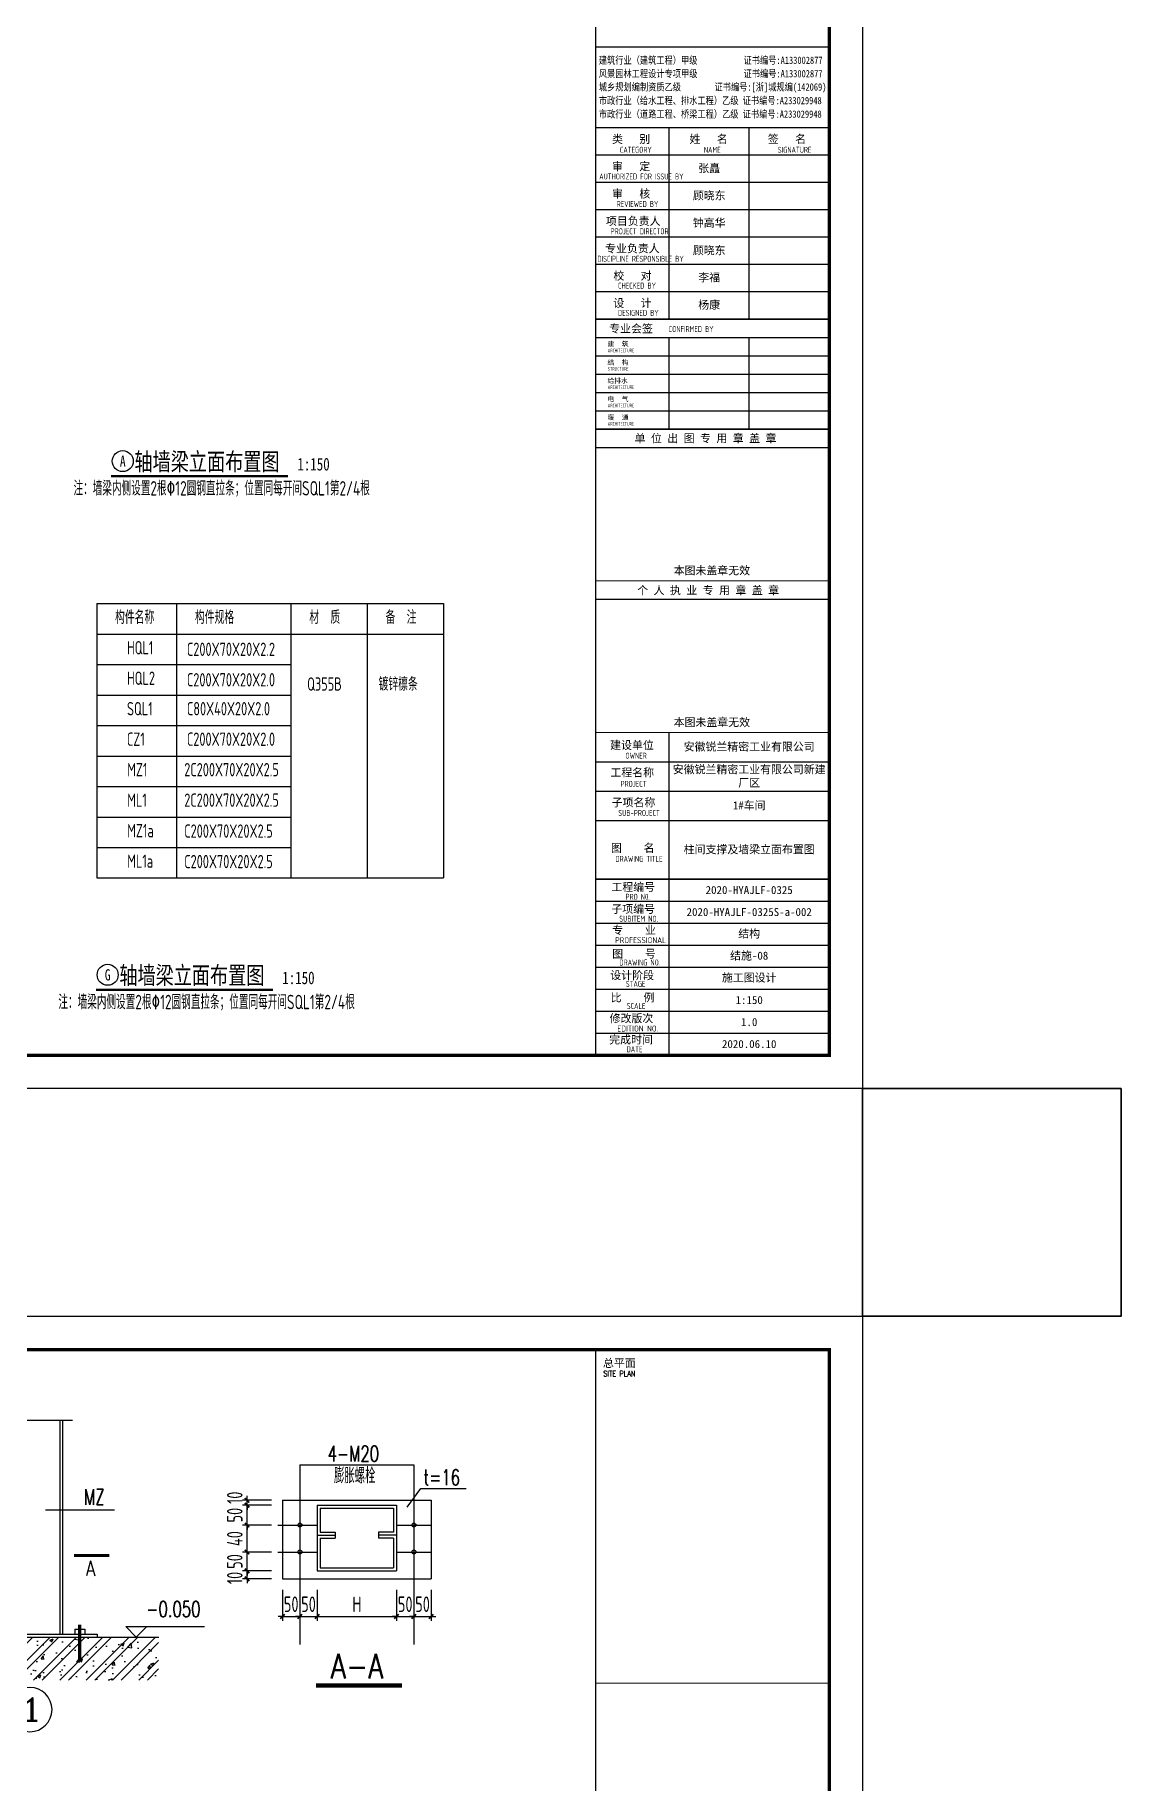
# Model space of a CAD drawing. Extents: x 293620 to 503924, y -252071 to 755100.
# Drawn here: x 455080 to 503924, y 33372 to 112007 of the extents above; entities that cross this region are included whole.
import ezdxf
from ezdxf.enums import TextEntityAlignment as Align

# ---------------------------------------------------------------- set-up
doc = ezdxf.new("R2010")
doc.units = 0
doc.header["$LTSCALE"] = 1000
doc.header["$MEASUREMENT"] = 0
doc.linetypes.add('CENTER2', pattern=[28.575, 19.05, -3.175, 3.175, -3.175])
doc.layers.get('Defpoints').update_dxf_attribs({"color": 250})
for name, color, linetype in [('03', 3, 'Continuous'), ('253', 253, 'Continuous'), ('3T_WOOD', 21, 'Continuous'), ('dim', 7, 'Continuous'), ('DIM_SYMB', 171, 'Continuous'), ('HYTK-GK', 7, 'Continuous'), ('L3', 3, 'Continuous'), ('LJ', 50, 'Continuous'), ('PUB_DIM', 171, 'Continuous'), ('PUB_TEXT', 7, 'Continuous'), ('PUB_TITLE', 171, 'Continuous'), ('THIN', 7, 'Continuous'), ('TK', 4, 'Continuous')]:
    doc.layers.add(name, color=color, linetype=linetype)
doc.layers.add('10', color=7, linetype='Continuous', lineweight=35)
doc.styles.add('-宋体', font='', dxfattribs={"width": 0.8})
doc.styles.add('COMP', font='COMPLEX.shx', dxfattribs={"bigfont": 'hztxt'})
doc.styles.add('ROMANS', font='romans__.ttf', dxfattribs={"width": 0.65, "height": 231.275})
doc.styles.add('TK-LG-B', font='', dxfattribs={"width": 0.75})
doc.styles.add('TSSD_Dimension', font='Tssdeng.shx', dxfattribs={"width": 0.7, "bigfont": 'hztxt.shx'})
doc.styles.add('TSSD_Label', font='Tssdeng.shx', dxfattribs={"width": 0.7, "bigfont": 'hztxt.shx'})
doc.styles.add('TSSD_REIN', font='tssdeng.shx', dxfattribs={"width": 0.7, "bigfont": 'tssdchn.shx'})
doc.styles.add('图签宋体', font='', dxfattribs={"height": 300})
doc.styles.get('-宋体').set_extended_font_data('SimSun')
doc.styles.get('TK-LG-B').set_extended_font_data('SimSun')
doc.styles.get('图签宋体').set_extended_font_data('NSimSun')
doc.dimstyles.new('TSSD_200_200', dxfattribs={"dimtxt": 700, "dimasz": 200, "dimexe": 200, "dimexo": 500, "dimgap": 200, "dimtad": 1, "dimdec": 0, "dimzin": 0, "dimdsep": 46, "dimtxsty": 'TSSD_Dimension', "dimblk": 'ARCHTICK', "dimblk1": 'ARCHTICK', "dimblk2": 'ARCHTICK', "dimcen": 0, "dimdle": 200, "dimclrt": 7, "dimadec": 0, "dimazin": 0, "dimtfac": 1, "dimtdec": 0, "dimtix": 1, "dimtmove": 2, "dimatfit": 3, "dimfxl": 0, "dimtolj": 1, "dimtzin": 0, "dimarcsym": 0})

# ---------------------------------------------------------------- blocks, each defined once
blk = doc.blocks.new('GeYuanFrame_87401422', base_point=(20.09, 4.53))
at = {"layer": 'PUB_TITLE'}
for points in [[(803.09, 235.33), (803.09, 292.73)], [(827.09, 235.33), (827.09, 292.73)], [(803.09, 202.33), (803.09, 229.83)], [(827.09, 202.33), (827.09, 229.83)], [(803.09, 14.53), (803.09, 111.33)]]:
    blk.add_lwpolyline(points, dxfattribs=at)
at = {"layer": 'TK'}
for p, q in [((781.09, 316.93), (851.09, 316.93)), ((781.09, 284.53), (851.09, 284.53)), ((781.09, 276.33), (851.09, 276.33)), ((781.09, 268.13), (851.09, 268.13)), ((781.09, 259.93), (851.09, 259.93)), ((781.09, 251.73), (851.09, 251.73)), ((781.09, 243.53), (851.09, 243.53)), ((781.09, 235.33), (851.09, 235.33)), ((781.09, 235.33), (851.09, 235.33)), ((781.09, 102.53), (851.09, 102.53)), ((781.09, 93.73), (851.09, 93.73)), ((781.09, 84.93), (803.09, 84.93)), ((781.09, 84.93), (851.09, 84.93)), ((781.09, 67.37), (851.09, 67.37)), ((781.09, 67.33), (851.09, 67.33)), ((781.09, 60.77), (851.09, 60.77)), ((781.09, 54.17), (851.09, 54.17)), ((781.09, 47.57), (851.09, 47.57)), ((781.09, 40.97), (851.09, 40.97)), ((781.09, 34.37), (851.09, 34.37)), ((781.09, 27.77), (851.09, 27.77)), ((781.09, 21.17), (851.09, 21.17)), ((781.09, 14.53), (851.09, 14.53))]:
    blk.add_line(p, q, dxfattribs=at)
blk.add_lwpolyline([(20.09, 4.53), (20.09, 598.53), (861.09, 598.53), (861.09, 4.53)], close=True, dxfattribs=at)
at = {"layer": 'TK', "const_width": 1}
blk.add_lwpolyline([(45.09, 588.53), (851.09, 588.53), (851.09, 14.53), (45.09, 14.53)], close=True, dxfattribs=at)
at = {"layer": 'TK'}
for points, const_width in [([(781.09, 588.53), (781.09, 14.53)], 0.4), ([(781.09, 292.73), (851.09, 292.73)], 0.35), ([(781.09, 292.73), (851.09, 292.73)], 0.35), ([(781.09, 235.33), (851.09, 235.33)], 0.35), ([(781.09, 202.33), (851.09, 202.33)], 0.35), ([(781.09, 156.83), (851.09, 156.83)], 0.35), ([(781.09, 111.33), (851.09, 111.33)], 0.35), ([(781.09, 67.37), (851.09, 67.37)], 0.35)]:
    blk.add_lwpolyline(points, dxfattribs=dict(at, const_width=const_width))
for points in [[(781.09, 292.73), (851.09, 292.73)], [(781.09, 235.33), (851.09, 235.33)], [(781.09, 229.83), (851.09, 229.83)], [(781.09, 224.33), (851.09, 224.33)], [(781.09, 218.83), (851.09, 218.83)], [(781.09, 213.33), (851.09, 213.33)], [(781.09, 207.83), (851.09, 207.83)], [(781.09, 202.33), (851.09, 202.33)], [(781.09, 196.83), (851.09, 196.83)], [(781.09, 151.33), (851.09, 151.33)]]:
    blk.add_lwpolyline(points, dxfattribs=at)
for s, height, style, width, p in [('建筑行业（建筑工程）甲级           证书编号:A133002877', 2.2, '-宋体', 0.8, (782, 311.83)), ('风景园林工程设计专项甲级           证书编号:A133002877', 2.2, '-宋体', 0.8, (782, 307.81)), ('城乡规划编制资质乙级        证书编号:[浙]城规编(142069)', 2.2, '-宋体', 0.8, (782, 303.82)), ('市政行业（给水工程、排水工程）乙级 证书编号:A233029948', 2.2, '-宋体', 0.8, (782, 299.74)), ('市政行业（道路工程、桥梁工程）乙级 证书编号:A233029948', 2.2, '-宋体', 0.8, (782, 295.69)), ('CATEGORY', 1.8, 'TSSD_REIN', 0.7, (788.32, 285.17)), ('NAME', 1.8, 'TSSD_REIN', 0.7, (813.51, 285.17)), ('SIGNATURE', 1.8, 'TSSD_REIN', 0.7, (835.66, 285.17)), ('AUTHORIZED FOR ISSUE BY', 1.8, 'TSSD_REIN', 0.7, (782.12, 277.17)), ('REVIEWED BY', 1.8, 'TSSD_REIN', 0.7, (787.36, 268.91)), ('PROJECT DIRECTOR', 1.8, 'TSSD_REIN', 0.7, (785.55, 260.74)), ('DISCIPLINE RESPONSIBLE BY', 1.8, 'TSSD_REIN', 0.7, (781.57, 252.48)), ('CHECKED BY', 1.8, 'TSSD_REIN', 0.7, (787.75, 244.44)), ('DESIGNED BY', 1.8, 'TSSD_REIN', 0.7, (787.76, 236.27)), ('CONFIRMED BY', 1.8, 'TSSD_REIN', 0.7, (802.94, 231.42)), ('ARCHITECTURE', 1.08, 'TSSD_REIN', 0.7, (784.65, 225.34)), ('STRUCTURE', 1.08, 'TSSD_REIN', 0.7, (784.65, 219.84)), ('ARCHITECTURE', 1.08, 'TSSD_REIN', 0.7, (784.65, 214.34)), ('ARCHITECTURE', 1.08, 'TSSD_REIN', 0.7, (784.65, 208.84)), ('ARCHITECTURE', 1.08, 'TSSD_REIN', 0.7, (784.65, 203.34)), ('OWNER', 1.8, 'TSSD_REIN', 0.7, (789.98, 103.48)), ('PROJECT', 1.8, 'TSSD_REIN', 0.7, (788.52, 95.02)), ('SUB-PROJECT', 1.8, 'TSSD_REIN', 0.7, (787.86, 86.3)), ('DRAWING TITLE', 1.8, 'TSSD_REIN', 0.7, (786.97, 72.53)), ('PRO N0.', 1.8, 'TSSD_REIN', 0.7, (790.01, 61.15)), ('SUBITEM NO.', 1.8, 'TSSD_REIN', 0.7, (788.15, 54.58)), ('PROFESSIONAL', 1.8, 'TSSD_REIN', 0.8, (786.88, 48.15)), ('DRAWING NO.', 1.8, 'TSSD_REIN', 0.7, (788.19, 41.45)), ('STAGE', 1.8, 'TSSD_REIN', 0.7, (790.09, 35.03)), ('SCALE', 1.8, 'TSSD_REIN', 0.7, (790.38, 28.42)), ('EDITION NO.', 1.8, 'TSSD_REIN', 0.8, (787.53, 21.64)), ('DATE', 1.8, 'TSSD_REIN', 0.7, (790.33, 15.45))]:
    blk.add_text(s, height=height, dxfattribs=dict(at, style=style, width=width)).set_placement(p)
at = {"layer": 'TK', "style": '图签宋体'}
for s, height, p in [('类   别', 2.4, (785.97, 288.09)), ('姓   名', 2.4, (809.2, 288.09)), ('签   名', 2.4, (832.68, 288.09)), ('审   定', 2.4, (785.97, 279.89)), ('审   核', 2.4, (785.97, 271.69)), ('项目负责人', 2.4, (784.13, 263.49)), ('专业负责人', 2.4, (783.89, 255.29)), ('校   对', 2.4, (786.38, 247.09)), ('设   计', 2.4, (786.36, 238.89)), ('专业会签', 2.4, (785.12, 231.24)), ('建  筑', 1.44, (784.61, 227.11)), ('结  构', 1.44, (784.61, 221.61)), ('给排水', 1.44, (784.61, 216.11)), ('电  气', 1.44, (784.61, 210.61)), ('暖  通', 1.44, (784.61, 205.11)), ('单 位 出 图 专 用 章 盖 章', 2.4, (792.72, 198.35)), ('本图未盖章无效', 2.4, (804.43, 158.7)), ('个 人 执 业 专 用 章 盖 章', 2.4, (793.52, 152.77)), ('本图未盖章无效', 2.4, (804.43, 113.2)), ('建设单位', 2.4, (785.39, 106.33)), ('工程名称', 2.4, (785.47, 98.12)), ('子项名称', 2.4, (785.85, 89.14)), ('图    名', 2.4, (785.63, 75.5)), ('工程编号', 2.4, (785.77, 63.77)), ('子项编号', 2.4, (785.77, 57.19)), ('专    业', 2.4, (786.01, 50.88)), ('图    号', 2.4, (786.02, 43.77)), ('设计阶段', 2.4, (785.45, 37.32)), ('比    例', 2.4, (785.59, 30.63)), ('修改版次', 2.4, (785.24, 24.41)), ('完成时间', 2.4, (785.11, 18.02))]:
    blk.add_text(s, height=height, dxfattribs=at).set_placement(p)
at = {"layer": 'TK', "char_height": 2.4, "attachment_point": 5, "style": '图签宋体'}
for s, insert, width in [('张矗', (815.09, 280.4), 24), ('顾晓东', (815.09, 272.23), 24), ('钟高华', (815.09, 264.03), 24), ('顾晓东', (815.09, 255.76), 24), ('李福', (815.09, 247.63), 24), ('杨康', (815.09, 239.43), 24), ('安徽锐兰精密工业有限公司', (827.09, 106.93), 48), ('安徽锐兰精密工业有限公司新建厂区', (827.09, 98.13), 48), ('1#车间', (827.09, 89.33), 48), ('柱间支撑及墙梁立面布置图', (827.09, 76.13), 48), ('2020-HYAJLF-0325', (827.09, 64.07), 48), ('2020-HYAJLF-0325S-a-002', (827.09, 57.47), 48), ('结构', (827.09, 50.87), 48), ('结施-08', (827.09, 44.27), 48), ('施工图设计', (827.09, 37.67), 48), ('1:150', (827.09, 31.07), 48), ('1.0', (827.09, 24.47), 48), ('2020.06.10', (827.09, 17.88), 48)]:
    blk.add_mtext(s, dxfattribs=dict(at, insert=insert, width=width))
blk = doc.blocks.new('GeYuanFrame_75601806', base_point=(20.09, 4.53))
at = {"layer": 'TK'}
blk.add_lwpolyline([(20.09, 4.53), (20.09, 598.53), (861.09, 598.53), (861.09, 4.53)], close=True, dxfattribs=at)
at = {"layer": 'TK', "const_width": 1}
blk.add_lwpolyline([(45.09, 588.53), (851.09, 588.53), (851.09, 14.53), (45.09, 14.53)], close=True, dxfattribs=at)
at = {"layer": 'TK'}
for points, const_width in [([(781.09, 588.53), (781.09, 14.53)], 0.4), ([(781.09, 488.5), (851.09, 488.5)], 0.35)]:
    blk.add_lwpolyline(points, dxfattribs=dict(at, const_width=const_width))
at = {"layer": 'TK', "style": '图签宋体'}
blk.add_text('总平面', height=2.4, dxfattribs=at).set_placement((783.23, 583.28))
at = {"layer": 'TK', "style": 'ROMANS', "width": 0.76}
blk.add_text('SITE PLAN', height=1.697, dxfattribs=at).set_placement((783.35, 580.49))
blk = doc.blocks.new('34321423432')
h = blk.add_hatch()
h.set_pattern_fill('AR-CONC', color=256, scale=167.215104, style=0)
h.set_pattern_definition([(50, (-910019.4, 7031483.9), (1199.36736, -104.93105), [125.41133, -1379.52461]), (355, (-910019.4, 7031483.9), (-232.01319, 1257.77886), [100.32906, -1103.61969]), (100.4514, (-909919.5, 7031475.2), (967.355064, 1152.84705), [106.583225, -1172.41551]), (46.1842, (-910019.4, 7031818.4), (1784.58823, -276.77279), [188.117, -2069.28691]), (96.6356, (-909870.7, 7031795.3), (1562.89722, 1628.87221), [159.87484, -1758.62299]), (351.1842, (-910019.4, 7031818.4), (1562.89594, 1628.87343), [150.4936, -1655.42953]), (21, (-909852.2, 7031734.75), (998.11875, -673.239597), [125.41133, -1379.52461]), (326, (-909852.2, 7031734.8), (406.85999, 1212.5604), [100.32906, -1103.61969]), (71.4514, (-909769, 7031678.6), (1404.97914, 539.319706), [106.583225, -1172.41551]), (37.5, (-910019.4, 7031483.93), (20.333115, 556.648804), [0, -1090.242478, 0, -1120.341197, 0, -1107.800064]), (7.5, (-910019.4, 7031483.9), (439.892, 659.515954), [0, -638.761697, 0, -1065.160213, 0, -422.218138]), (327.5, (-910392.3, 7031483.93), (892.631742, -37.715152), [0, -418.03776, 0, -1304.27781, 0, -1730.676327]), (317.5, (-910559.5, 7031483.9), (975.17536, 167.39065), [0, -543.44909, 0, -866.17424, 0, -1229.031015])])
h.paths.add_polyline_path([(8046545, 20759949), (8044472, 20759949), (8039456, 20759949), (8038228, 20759949), (8038228, 20758498), (8046545, 20758498)])
h = blk.add_hatch()
h.set_pattern_fill('ANSI32', color=256, scale=1672.15104, style=0)
h.set_pattern_definition([(45, (-910019.4, 7031483.9), (-443.396002, 443.396002), []), (45, (-909723.8, 7031483.9), (-443.396002, 443.396002), [])])
h.paths.add_polyline_path([(8046545, 20759949), (8044472, 20759949), (8039456, 20759949), (8038228, 20759949), (8038228, 20758498), (8046545, 20758498)])
for p, q in [((8045060, 20764234), (8042728, 20764234)), ((8040008, 20759153), (8040008, 20760380)), ((8040041, 20759153), (8040041, 20760380)), ((8040074, 20759131), (8040074, 20760358)), ((8043853, 20759131), (8043853, 20760358)), ((8043887, 20759131), (8043887, 20760358)), ((8043920, 20759131), (8043920, 20760358)), ((8039456, 20759949), (8038235, 20759949)), ((8044472, 20759949), (8046548, 20759949))]:
    blk.add_line(p, q)
at = {"const_width": 52.3}
blk.add_lwpolyline([(8041456, 20757499, 1), (8042949, 20757499, 1)], format="xyb", close=True, dxfattribs=at)
at = {"layer": '03'}
for p, q in [((8041756, 20767264), (8041812, 20767490)), ((8041812, 20767490), (8041909, 20767013)), ((8040056, 20767264), (8041756, 20767264)), ((8040626, 20767264), (8040626, 20760049)), ((8040710, 20767264), (8040710, 20760049)), ((8041909, 20767013), (8041956, 20767264)), ((8041956, 20767264), (8043645, 20767264)), ((8043218, 20767264), (8043218, 20760049)), ((8043302, 20767264), (8043302, 20760049)), ((8045436, 20760303), (8048095, 20760303)), ((8045791, 20759949), (8045436, 20760303)), ((8045791, 20759949), (8046146, 20760303)), ((8039456, 20760049), (8044472, 20760049)), ((8039456, 20759949), (8044472, 20759949)), ((8044472, 20760049), (8044472, 20759949)), ((8044689, 20759949), (8046251, 20759949)), ((8039456, 20759124), (8039456, 20759023))]:
    blk.add_line(p, q, dxfattribs=at)
at = {"layer": '03', "color": 2}
for p, q in [((8039874, 20760216), (8040208, 20760216)), ((8040208, 20760216), (8040208, 20760049)), ((8043720, 20760216), (8044054, 20760216)), ((8043720, 20760216), (8043720, 20760049)), ((8044054, 20760216), (8044054, 20760049)), ((8039874, 20759291), (8039874, 20759124))]:
    blk.add_line(p, q, dxfattribs=at)
at = {"layer": '03', "const_width": 100}
for points in [[(8039043, 20762704), (8040243, 20762704)], [(8043686, 20762704), (8044887, 20762704)]]:
    blk.add_lwpolyline(points, dxfattribs=at)
at = {"layer": 'PUB_DIM'}
for p, q in [((8039456, 20760049), (8039456, 20759949)), ((8039874, 20760216), (8039874, 20760049))]:
    blk.add_line(p, q, dxfattribs=at)
at = {"style": 'COMP', "width": 2.333333}
blk.add_attdef('1', text='', height=762, dxfattribs=at).set_placement((8041875, 20757127), (8042637, 20757127), align=Align.FIT)
at = {"layer": 'L3', "style": 'ROMANS'}
for s, height, width, p in [('MZ', 525, 0.7, (8044031, 20764411)), ('A', 502, 0.8, (8039349, 20761861)), ('A', 502, 0.8, (8044096, 20762017))]:
    blk.add_text(s, height=height, dxfattribs=dict(at, width=width)).set_placement(p)
at = {"layer": 'L3', "style": 'ROMANS', "width": 0.7}
blk.add_text('-0.050', height=525, dxfattribs=at).set_placement((8046131, 20760472, 0), align=Align.BOTTOM_LEFT)
blk = doc.blocks.new('_ArchTick')
at = {"color": 0, "linetype": 'ByBlock', "const_width": 0.4}
blk.add_lwpolyline([(-0.5, -0.5), (0.5, 0.5)], dxfattribs=at)
blk = doc.blocks.new('*D470')
at = {"layer": 'Defpoints', "color": 0}
for p in [(8055535, 20747006), (8056121, 20747006), (8056121, 20745737)]:
    blk.add_point(p, dxfattribs=at)
at = {"layer": 'dim', "color": 0, "lineweight": -2}
for p, q in [((8055535, 20746631), (8055535, 20745587)), ((8056121, 20746631), (8056121, 20745587)), ((8055535, 20745737), (8055385, 20745737)), ((8055535, 20745737), (8056121, 20745737)), ((8056121, 20745737), (8056271, 20745737))]:
    blk.add_line(p, q, dxfattribs=at)
at = {"layer": 'dim', "color": 0, "lineweight": -2, "xscale": 150, "yscale": 150, "zscale": 150}
blk.add_blockref('_ArchTick', (8055535, 20745737), dxfattribs=at)
at = {"layer": 'dim', "color": 0, "lineweight": -2, "xscale": 150, "yscale": 150, "zscale": 150, "rotation": 180}
blk.add_blockref('_ArchTick', (8056121, 20745737), dxfattribs=at)
at = {"layer": 'dim', "color": 7, "insert": (8055828, 20746150), "char_height": 525, "attachment_point": 5, "style": 'TSSD_Dimension'}
blk.add_mtext('\\A1;50', dxfattribs=at)
blk = doc.blocks.new('*D471')
at = {"layer": 'Defpoints', "color": 0}
for p in [(8059967, 20747006), (8060552, 20747006), (8060552, 20745737)]:
    blk.add_point(p, dxfattribs=at)
at = {"layer": 'dim', "color": 0, "lineweight": -2}
for p, q in [((8059967, 20746631), (8059967, 20745587)), ((8060552, 20746631), (8060552, 20745587)), ((8059967, 20745737), (8059817, 20745737)), ((8059967, 20745737), (8060552, 20745737)), ((8060552, 20745737), (8060702, 20745737))]:
    blk.add_line(p, q, dxfattribs=at)
at = {"layer": 'dim', "color": 0, "lineweight": -2, "xscale": 150, "yscale": 150, "zscale": 150}
blk.add_blockref('_ArchTick', (8059967, 20745737), dxfattribs=at)
at = {"layer": 'dim', "color": 0, "lineweight": -2, "xscale": 150, "yscale": 150, "zscale": 150, "rotation": 180}
blk.add_blockref('_ArchTick', (8060552, 20745737), dxfattribs=at)
at = {"layer": 'dim', "color": 7, "insert": (8060259, 20746150), "char_height": 525, "attachment_point": 5, "style": 'TSSD_Dimension'}
blk.add_mtext('\\A1;50', dxfattribs=at)
blk = doc.blocks.new('*D472')
at = {"layer": 'Defpoints', "color": 0}
for p in [(8056121, 20747006), (8056706, 20747006), (8056706, 20745737)]:
    blk.add_point(p, dxfattribs=at)
at = {"layer": 'dim', "color": 0, "lineweight": -2}
for p, q in [((8056121, 20746631), (8056121, 20745587)), ((8056706, 20746631), (8056706, 20745587)), ((8056121, 20745737), (8055971, 20745737)), ((8056121, 20745737), (8056706, 20745737)), ((8056706, 20745737), (8056856, 20745737))]:
    blk.add_line(p, q, dxfattribs=at)
at = {"layer": 'dim', "color": 0, "lineweight": -2, "xscale": 150, "yscale": 150, "zscale": 150}
blk.add_blockref('_ArchTick', (8056121, 20745737), dxfattribs=at)
at = {"layer": 'dim', "color": 0, "lineweight": -2, "xscale": 150, "yscale": 150, "zscale": 150, "rotation": 180}
blk.add_blockref('_ArchTick', (8056706, 20745737), dxfattribs=at)
at = {"layer": 'dim', "color": 7, "insert": (8056413, 20746150), "char_height": 525, "attachment_point": 5, "style": 'TSSD_Dimension'}
blk.add_mtext('\\A1;50', dxfattribs=at)
blk = doc.blocks.new('*D473')
at = {"layer": 'Defpoints', "color": 0}
for p in [(8059381, 20747006), (8059967, 20747006), (8059967, 20745737)]:
    blk.add_point(p, dxfattribs=at)
at = {"layer": 'dim', "color": 0, "lineweight": -2}
for p, q in [((8059381, 20746631), (8059381, 20745587)), ((8059967, 20746631), (8059967, 20745587)), ((8059381, 20745737), (8059231, 20745737)), ((8059381, 20745737), (8059967, 20745737)), ((8059967, 20745737), (8060117, 20745737))]:
    blk.add_line(p, q, dxfattribs=at)
at = {"layer": 'dim', "color": 0, "lineweight": -2, "xscale": 150, "yscale": 150, "zscale": 150}
blk.add_blockref('_ArchTick', (8059381, 20745737), dxfattribs=at)
at = {"layer": 'dim', "color": 0, "lineweight": -2, "xscale": 150, "yscale": 150, "zscale": 150, "rotation": 180}
blk.add_blockref('_ArchTick', (8059967, 20745737), dxfattribs=at)
at = {"layer": 'dim', "color": 7, "insert": (8059674, 20746150), "char_height": 525, "attachment_point": 5, "style": 'TSSD_Dimension'}
blk.add_mtext('\\A1;50', dxfattribs=at)
blk = doc.blocks.new('*D474')
at = {"layer": 'Defpoints', "color": 0}
for p in [(8054339, 20747274), (8055535, 20747274), (8055535, 20747006)]:
    blk.add_point(p, dxfattribs=at)
at = {"layer": 'dim', "color": 0, "lineweight": -2}
for p, q in [((8055160, 20747274), (8054189, 20747274)), ((8054339, 20747274), (8054339, 20747424)), ((8054339, 20747006), (8054339, 20747274)), ((8055160, 20747006), (8054189, 20747006)), ((8054339, 20747006), (8054339, 20746856))]:
    blk.add_line(p, q, dxfattribs=at)
at = {"layer": 'dim', "color": 0, "lineweight": -2, "xscale": 150, "yscale": 150, "zscale": 150}
for p, rotation in [((8054339, 20747274), 270), ((8054339, 20747006), 90)]:
    blk.add_blockref('_ArchTick', p, dxfattribs=dict(at, rotation=rotation))
at = {"layer": 'dim', "color": 7, "insert": (8053926, 20747036), "char_height": 525, "attachment_point": 5, "rotation": 90, "style": 'TSSD_Dimension'}
blk.add_mtext('\\A1;10', dxfattribs=at)
blk = doc.blocks.new('*D475')
at = {"layer": 'Defpoints', "color": 0}
for p in [(8054339, 20748820), (8055535, 20748820), (8055535, 20747911)]:
    blk.add_point(p, dxfattribs=at)
at = {"layer": 'dim', "color": 0, "lineweight": -2}
for p, q in [((8055160, 20748820), (8054189, 20748820)), ((8054339, 20747761), (8054339, 20748970)), ((8055160, 20747911), (8054189, 20747911))]:
    blk.add_line(p, q, dxfattribs=at)
at = {"layer": 'dim', "color": 0, "lineweight": -2, "xscale": 150, "yscale": 150, "zscale": 150}
for p, rotation in [((8054339, 20748820), 90), ((8054339, 20747911), 270)]:
    blk.add_blockref('_ArchTick', p, dxfattribs=dict(at, rotation=rotation))
at = {"layer": 'dim', "color": 7, "insert": (8053926, 20748365), "char_height": 525, "attachment_point": 5, "rotation": 90, "style": 'TSSD_Dimension'}
blk.add_mtext('\\A1;40', dxfattribs=at)
blk = doc.blocks.new('*D476')
at = {"layer": 'Defpoints', "color": 0}
for p in [(8054339, 20749489), (8055535, 20749489), (8055535, 20748820)]:
    blk.add_point(p, dxfattribs=at)
at = {"layer": 'dim', "color": 0, "lineweight": -2}
for p, q in [((8054339, 20749489), (8054339, 20749639)), ((8055160, 20749489), (8054189, 20749489)), ((8054339, 20748820), (8054339, 20749489)), ((8055160, 20748820), (8054189, 20748820)), ((8054339, 20748820), (8054339, 20748670))]:
    blk.add_line(p, q, dxfattribs=at)
at = {"layer": 'dim', "color": 0, "lineweight": -2, "xscale": 150, "yscale": 150, "zscale": 150}
for p, rotation in [((8054339, 20749489), 270), ((8054339, 20748820), 90)]:
    blk.add_blockref('_ArchTick', p, dxfattribs=dict(at, rotation=rotation))
at = {"layer": 'dim', "color": 7, "insert": (8053926, 20749155), "char_height": 525, "attachment_point": 5, "rotation": 90, "style": 'TSSD_Dimension'}
blk.add_mtext('\\A1;50', dxfattribs=at)
blk = doc.blocks.new('*D477')
at = {"layer": 'Defpoints', "color": 0}
for p in [(8054339, 20749656), (8055535, 20749656), (8055535, 20749489)]:
    blk.add_point(p, dxfattribs=at)
at = {"layer": 'dim', "color": 0, "lineweight": -2}
for p, q in [((8055160, 20749656), (8054189, 20749656)), ((8054339, 20749656), (8054339, 20749806)), ((8054339, 20749489), (8054339, 20749656)), ((8055160, 20749489), (8054189, 20749489)), ((8054339, 20749489), (8054339, 20749339))]:
    blk.add_line(p, q, dxfattribs=at)
at = {"layer": 'dim', "color": 0, "lineweight": -2, "xscale": 150, "yscale": 150, "zscale": 150}
for p, rotation in [((8054339, 20749656), 270), ((8054339, 20749489), 90)]:
    blk.add_blockref('_ArchTick', p, dxfattribs=dict(at, rotation=rotation))
at = {"layer": 'dim', "color": 7, "insert": (8053926, 20749742), "char_height": 525, "attachment_point": 5, "rotation": 90, "style": 'TSSD_Dimension'}
blk.add_mtext('\\A1;10', dxfattribs=at)
blk = doc.blocks.new('*D478')
at = {"layer": 'Defpoints', "color": 0}
for p in [(8054339, 20747911), (8055535, 20747911), (8055535, 20747274)]:
    blk.add_point(p, dxfattribs=at)
at = {"layer": 'dim', "color": 0, "lineweight": -2}
for p, q in [((8055160, 20747911), (8054189, 20747911)), ((8054339, 20747911), (8054339, 20748061)), ((8054339, 20747274), (8054339, 20747911)), ((8055160, 20747274), (8054189, 20747274)), ((8054339, 20747274), (8054339, 20747124))]:
    blk.add_line(p, q, dxfattribs=at)
at = {"layer": 'dim', "color": 0, "lineweight": -2, "xscale": 150, "yscale": 150, "zscale": 150}
for p, rotation in [((8054339, 20747911), 270), ((8054339, 20747274), 90)]:
    blk.add_blockref('_ArchTick', p, dxfattribs=dict(at, rotation=rotation))
at = {"layer": 'dim', "color": 7, "insert": (8053926, 20747592), "char_height": 525, "attachment_point": 5, "rotation": 90, "style": 'TSSD_Dimension'}
blk.add_mtext('\\A1;50', dxfattribs=at)
blk = doc.blocks.new('WE4QW3Q13Q131222')
at = {"layer": '03', "color": 1, "linetype": 'CENTER2'}
for p, q in [((8056120.69, 20750858.36), (8056120.69, 20744788.71)), ((8059966.64, 20750858.36), (8059966.64, 20744788.71)), ((8055379.36, 20748820.26), (8056705.95, 20748820.26)), ((8059381.39, 20748820.26), (8060551.89, 20748820.26)), ((8055379.36, 20747910.61), (8056705.95, 20747910.61)), ((8059381.39, 20747910.61), (8060551.89, 20747910.61))]:
    blk.add_line(p, q, dxfattribs=at)
at = {"layer": '03'}
for p, q in [((8055535.44, 20749656.34), (8060551.89, 20749656.34)), ((8055535.44, 20749656.34), (8055535.44, 20747005.98)), ((8060551.89, 20749656.34), (8060551.89, 20747005.98)), ((8056705.95, 20749489.12), (8056705.95, 20747273.52)), ((8056705.95, 20749489.12), (8059381.39, 20749489.12)), ((8056806.27, 20749388.79), (8056806.27, 20748585.16)), ((8056806.27, 20749388.79), (8059281.06, 20749388.79)), ((8059281.06, 20749388.79), (8059281.06, 20748585.16)), ((8059381.39, 20749489.12), (8059381.39, 20747273.52)), ((8056705.95, 20748484.83), (8057315.65, 20748484.83)), ((8056806.27, 20748585.16), (8057315.65, 20748585.16)), ((8057315.65, 20748585.16), (8057315.65, 20748384.5)), ((8058771.68, 20748585.16), (8058771.68, 20748384.5)), ((8059281.06, 20748585.16), (8058771.68, 20748585.16)), ((8059381.39, 20748484.83), (8058771.68, 20748484.83)), ((8056806.27, 20748384.5), (8056806.27, 20747373.85)), ((8056806.27, 20748384.5), (8057315.65, 20748384.5)), ((8059281.06, 20748384.5), (8058771.68, 20748384.5)), ((8059281.06, 20748384.5), (8059281.06, 20747373.85)), ((8056705.95, 20747273.52), (8059381.39, 20747273.52)), ((8056806.27, 20747373.85), (8059281.06, 20747373.85)), ((8055535.44, 20747005.98), (8060551.89, 20747005.98))]:
    blk.add_line(p, q, dxfattribs=at)
for centre in [(8056120.69, 20748820.26), (8059966.64, 20748820.26), (8056120.69, 20747910.61), (8059966.64, 20747910.61)]:
    blk.add_circle(centre, 66.89, dxfattribs=at)
at = {"layer": '253'}
for p, q in [((8059742.21, 20749429.53), (8060204, 20750049.96)), ((8060204, 20750049.96), (8061733.23, 20750049.96))]:
    blk.add_line(p, q, dxfattribs=at)
at = {"layer": 'dim'}
for p, q in [((8056705.95, 20746630.98), (8056705.95, 20745587.42)), ((8059381.39, 20746630.98), (8059381.39, 20745587.42)), ((8056555.95, 20745737.42), (8059531.39, 20745737.42))]:
    blk.add_line(p, q, dxfattribs=at)
at = {"layer": 'L3'}
blk.add_line((8056120.69, 20750858.36), (8059966.64, 20750858.36), dxfattribs=at)
at = {"layer": 'L3', "const_width": 150.49}
blk.add_lwpolyline([(8059565.55, 20743408.31), (8056660.8, 20743408.31)], dxfattribs=at)
at = {"layer": 'dim', "xscale": 150, "yscale": 150, "zscale": 150, "rotation": 180}
blk.add_blockref('_ArchTick', (8056705.95, 20745737.42), dxfattribs=at)
at = {"layer": 'dim', "xscale": 150, "yscale": 150, "zscale": 150}
blk.add_blockref('_ArchTick', (8059381.39, 20745737.42), dxfattribs=at)
at = {"layer": 'dim', "color": 7, "insert": (8058043.67, 20746149.92), "char_height": 525, "attachment_point": 5, "style": 'TSSD_Dimension'}
blk.add_mtext('\\A1;H', dxfattribs=at)
at = {"layer": 'L3'}
for s, height, style, width, p in [('4-M20', 525, 'ROMANS', 0.7, (8057060.75, 20750966.62)), ('膨胀螺栓', 525, 'TSSD_REIN', 0.7, (8057272.89, 20750228.96)), ('t=16', 525, 'ROMANS', 0.7, (8060295.82, 20750165.45)), ('A-A', 836.076, 'ROMANS', 0.8, (8057164.16, 20743645.07))]:
    blk.add_text(s, height=height, dxfattribs=dict(at, style=style, width=width)).set_placement(p)
at = {"layer": 'dim'}
for base, p1, p2, picture, middle in [((8054338.53, 20749656.34), (8055535.44, 20749489.12), (8055535.44, 20749656.34), '*D477', (8053926.03, 20749741.96)), ((8054338.53, 20747273.52), (8055535.44, 20747005.98), (8055535.44, 20747273.52), '*D474', (8053926.03, 20747035.83))]:
    dim = blk.add_linear_dim(base=base, p1=p1, p2=p2, angle=90, text='10', dimstyle='TSSD_200_200', override={"dimscale": 0.75, "dimlfac": 1.333333}, dxfattribs=at)
    dim.commit()
    dim.dimension.update_dxf_attribs({"geometry": picture, "text_midpoint": middle, "dimtype": 128})
for base, p1, p2, text, picture, middle in [((8054338.53, 20749489.12), (8055535.44, 20748820.26), (8055535.44, 20749489.12), '50', '*D476', (8053926.03, 20749154.69)), ((8054338.53, 20748820.26), (8055535.44, 20747910.61), (8055535.44, 20748820.26), '40', '*D475', (8053926.03, 20748365.44)), ((8054338.53, 20747910.61), (8055535.44, 20747273.52), (8055535.44, 20747910.61), '50', '*D478', (8053926.03, 20747592.07))]:
    dim = blk.add_linear_dim(base=base, p1=p1, p2=p2, angle=90, text=text, dimstyle='TSSD_200_200', override={"dimscale": 0.75, "dimlfac": 1.333333}, dxfattribs=at)
    dim.commit()
    dim.dimension.update_dxf_attribs({"geometry": picture, "text_midpoint": middle})
for base, p1, p2, picture, middle in [((8056120.69, 20745737.42), (8055535.44, 20747005.98), (8056120.69, 20747005.98), '*D470', (8055828.07, 20746149.92)), ((8056705.95, 20745737.42), (8056120.69, 20747005.98), (8056705.95, 20747005.98), '*D472', (8056413.32, 20746149.92)), ((8059966.64, 20745737.42), (8059381.39, 20747005.98), (8059966.64, 20747005.98), '*D473', (8059674.01, 20746149.92)), ((8060551.89, 20745737.42), (8059966.64, 20747005.98), (8060551.89, 20747005.98), '*D471', (8060259.27, 20746149.92))]:
    dim = blk.add_linear_dim(base=base, p1=p1, p2=p2, text='50', dimstyle='TSSD_200_200', override={"dimscale": 0.75, "dimlfac": 1.333333}, dxfattribs=at)
    dim.commit()
    dim.dimension.update_dxf_attribs({"geometry": picture, "text_midpoint": middle})

msp = doc.modelspace()

# ---------------------------------------------------------------- linework, layer by layer
at = {"layer": '10', "color": 1}
msp.add_lwpolyline([(492301.8, 54369.8), (503924.3, 54369.8), (503924.3, 64609.7), (492301.8, 64609.7)], close=True, dxfattribs=at)
at = {"layer": 'DIM_SYMB', "const_width": 105}
for points in [[(458503.5, 92153.2), (466462.3, 92153.2)], [(457824.3, 69045.9), (465783, 69045.9)]]:
    msp.add_lwpolyline(points, dxfattribs=at)
at = {"layer": 'LJ', "linetype": 'Continuous'}
for p, q in [((457856, 86427.8), (473449.2, 86427.8)), ((457856, 86427.8), (457856, 74085)), ((461449.2, 86427.8), (461449.2, 74085)), ((466592.1, 86427.8), (466592.1, 74085)), ((470020.6, 86427.8), (470020.6, 74085)), ((473449.2, 86427.8), (473449.2, 74085)), ((457856, 85056.4), (473449.2, 85056.4)), ((457856, 83685), (466592.1, 83685)), ((457856, 82313.6), (466592.1, 82313.6)), ((457856, 80942.1), (466592.1, 80942.1)), ((457856, 79570.7), (466592.1, 79570.7)), ((457856, 78199.3), (466592.1, 78199.3)), ((457856, 78199.3), (466592.1, 78199.3)), ((457856, 78199.3), (466592.1, 78199.3)), ((457856, 76827.8), (466592.1, 76827.8)), ((457856, 76827.8), (466592.1, 76827.8)), ((457856, 75456.4), (466592.1, 75456.4)), ((457856, 74085), (466592.1, 74085)), ((457856, 74085), (473449.2, 74085))]:
    msp.add_line(p, q, dxfattribs=at)
at = {"layer": 'PUB_TEXT'}
for centre in [(459028.5, 92835.7), (458349.3, 69728.4)]:
    msp.add_circle(centre, 472.5, dxfattribs=at)

# ---------------------------------------------------------------- block references
at = {"layer": '3T_WOOD', "xscale": 150, "yscale": 150, "zscale": 150}
for name, p in [('GeYuanFrame_87401422', (366151.8, 64609.7)), ('GeYuanFrame_75601806', (366151.8, -34730.2))]:
    msp.add_blockref(name, p, dxfattribs=at)
at = {"layer": 'HYTK-GK', "xscale": 1.33333329949528, "yscale": 1.333333302289248, "zscale": 1.3333333}
msp.add_blockref('34321423432', (-10268085, -27639991), dxfattribs=at).add_auto_attribs({'1': '1'})
msp.add_blockref('WE4QW3Q13Q131222', (-10274501.1, -27620117.3), dxfattribs=at)

# ---------------------------------------------------------------- texts
at = {"layer": 'PUB_TEXT', "style": 'TK-LG-B'}
for s, height, width, p, p2 in [('A', 504, 0.966797, (458898.6, 92583.8), (459158.4, 92583.8)), ('G', 507.7, 0.932143, (458223, 69474.5), (458475.5, 69474.5))]:
    msp.add_text(s, height=height, dxfattribs=dict(at, width=width)).set_placement(p, p2, align=Align.FIT)
at = {"layer": 'PUB_TEXT', "style": 'TK-LG-B', "width": 0.75}
for s, height, p in [('轴墙梁立面布置图', 797.47, (459553.5, 92415.7)), ('1:150', 569.62, (466882.3, 92415.7)), ('轴墙梁立面布置图', 797.47, (458874.3, 69308.4)), ('1:150', 569.62, (466203, 69308.4))]:
    msp.add_text(s, height=height, dxfattribs=at).set_placement(p)
at = {"layer": 'PUB_TEXT', "color": 7, "style": 'TSSD_REIN', "width": 0.7}
for p in [(456813.8, 91094.1), (456134.6, 67986.8)]:
    msp.add_text('注：墙梁内侧设置2根\x8212圆钢直拉条；位置同每开间SQL1第2/4根', height=650, dxfattribs=at).set_placement(p, align=Align.BOTTOM_LEFT)
at = {"layer": 'THIN', "style": 'TSSD_Label', "width": 0.7}
for s, p in [('构件名称', (458681.8, 85514.2)), ('构件规格', (462275, 85514.2)), ('材  质', (467417.9, 85514.2)), ('备  注', (470846.4, 85514.2)), ('HQL1', (459219, 84142.8)), ('C200X70X20X2.2', (461913.4, 84072.3)), ('HQL2', (459219, 82771.3)), ('C200X70X20X2.0', (461913.4, 82700.9)), ('Q355B', (467322.6, 82510.1)), ('镀锌檩条', (470533.9, 82510.1)), ('SQL1', (459219, 81399.9)), ('C80X40X20X2.0', (461913.4, 81399.9)), ('CZ1', (459214.2, 80028.5)), ('C200X70X20X2.0', (461913.4, 80028.5)), ('MZ1', (459229.3, 78657)), ('2C200X70X20X2.5', (461793.2, 78657)), ('ML1', (459229.3, 77285.6)), ('2C200X70X20X2.5', (461793.2, 77285.6)), ('MZ1a', (459229.3, 75914.2)), ('C200X70X20X2.5', (461793.2, 75895.1)), ('ML1a', (459229.3, 74542.8)), ('C200X70X20X2.5', (461793.2, 74523.7))]:
    msp.add_text(s, height=600, dxfattribs=at).set_placement(p)

doc.saveas('drawing.dxf')
